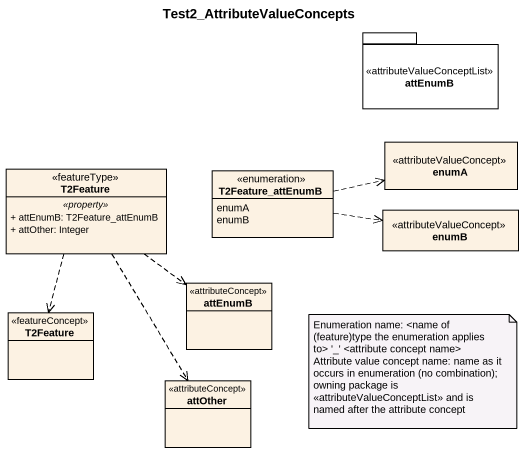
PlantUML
@startuml
title Test2_AttributeValueConcepts
hide circle
hide empty members
skinparam classAttributeIconSize 0
package attEnumB <<attributeValueConceptList>> {
}
class T2Feature <<featureType>> {
  .. <<property>> ..
  + attEnumB: T2Feature_attEnumB
  + attOther: Integer
}
enum T2Feature_attEnumB {
  enumA
  enumB
}
class enumA <<attributeValueConcept>>
class enumB <<attributeValueConcept>>
class "attEnumB" as attEnumB_2 <<attributeConcept>>
class "T2Feature" as T2Feature_2 <<featureConcept>>
class attOther <<attributeConcept>>
T2Feature ..> attEnumB_2
T2Feature ..> T2Feature_2
T2Feature ..> attOther
T2Feature_attEnumB .right.> enumA
T2Feature_attEnumB .right.> enumB
note as N1
  Enumeration name: <name of (feature)type the enumeration applies to> '_' <attribute concept name>
  Attribute value concept name: name as it occurs in enumeration (no combination); owning package is <<attributeValueConceptList>> and is named after the attribute concept
end note
@enduml
